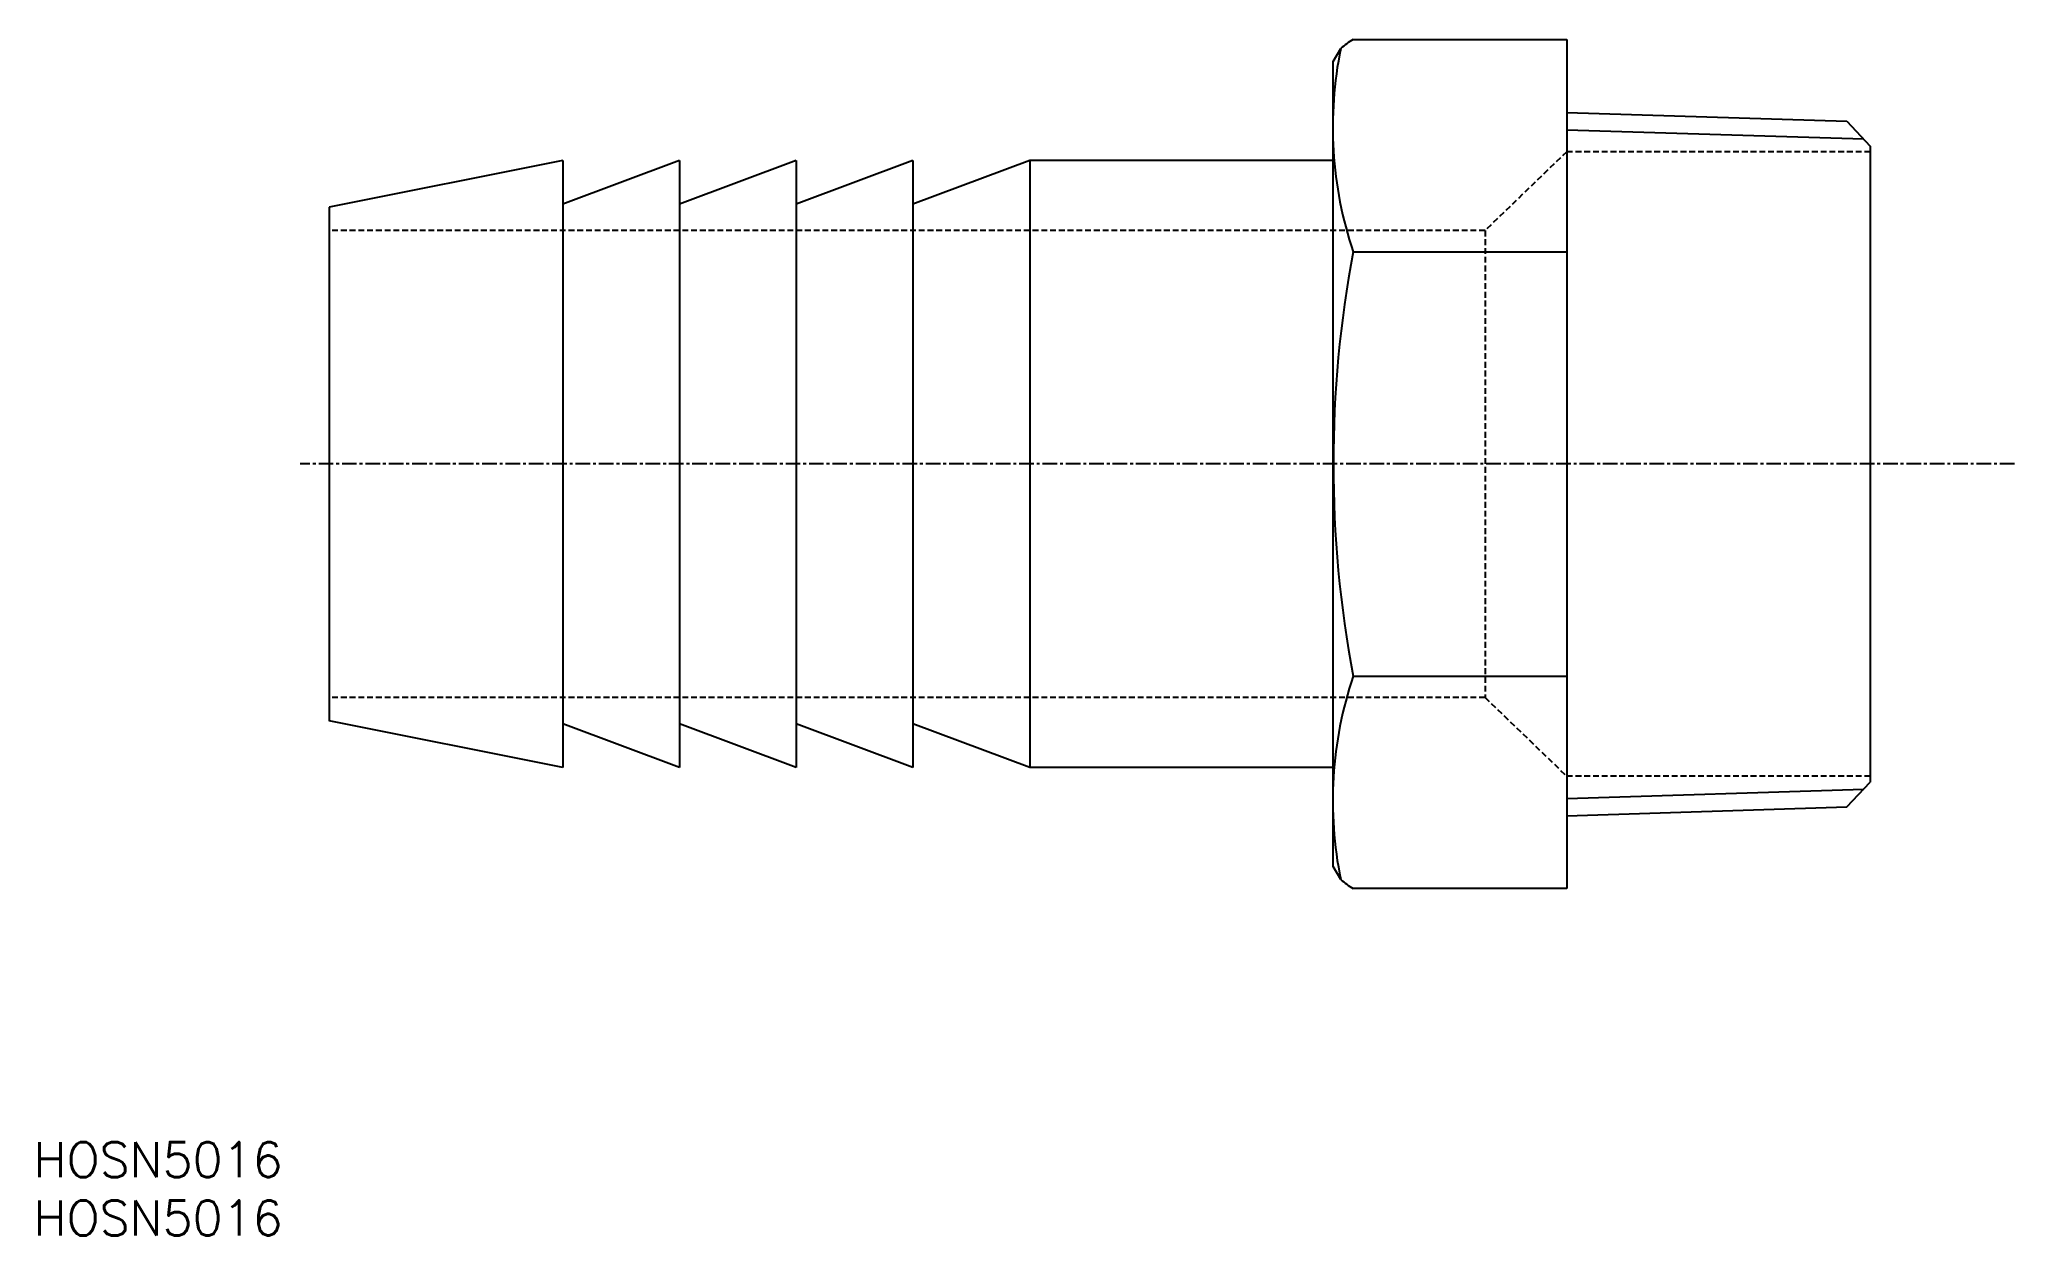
# Model space of a CAD drawing. Extents: x 1 to 170, y 0 to 102.
import ezdxf

# ---------------------------------------------------------------- set-up
doc = ezdxf.new("R2010")
doc.units = 0
doc.linetypes.add('CENTER', pattern=[2, 1.25, -0.25, 0.25, -0.25])
doc.linetypes.add('DASHED', pattern=[0.75, 0.5, -0.25])
doc.layers.get('0').update_dxf_attribs({"linetype": 'CONTINUOUS'})
doc.layers.add('CENTER', color=1, linetype='CENTER')
doc.styles.get("Standard").update_dxf_attribs({"font": 'txt.shx'})

# ---------------------------------------------------------------- blocks, each defined once
blk = doc.blocks.new('*U4')
at = {"color": 7, "linetype": 'CONTINUOUS'}
blk.add_text('HOSN5016', height=3, dxfattribs=at).set_placement((0, 0))
blk = doc.blocks.new('*U5')
at = {"color": 7, "linetype": 'CONTINUOUS'}
blk.add_text('HOSN5016', height=3, dxfattribs=at).set_placement((0, 5))

msp = doc.modelspace()

# ---------------------------------------------------------------- linework, layer by layer
for p, q in [((111.33, 100.58), (111.98, 101.69)), ((113.03, 102.47), (131.33, 102.47)), ((131.33, 102.47), (131.33, 29.72)), ((111.33, 31.61), (111.33, 100.58)), ((113.03, 84.28), (131.33, 84.28)), ((113.03, 47.91), (131.33, 47.91)), ((111.98, 30.5), (111.33, 31.61)), ((131.33, 29.72), (113.03, 29.72))]:
    msp.add_line(p, q)
at = {"color": 7, "linetype": 'CONTINUOUS'}
for p, q in [((131.33, 96.22), (155.33, 95.47)), ((155.33, 95.47), (157.33, 93.34)), ((157.33, 93.34), (157.33, 38.85)), ((45.33, 92.1), (25.33, 88.1)), ((45.33, 92.1), (45.33, 40.1)), ((55.33, 92.1), (45.33, 88.36)), ((55.33, 92.1), (55.33, 40.1)), ((65.33, 92.1), (55.33, 88.36)), ((65.33, 92.1), (65.33, 40.1)), ((75.33, 92.1), (65.33, 88.36)), ((85.33, 92.1), (75.33, 88.36)), ((75.33, 92.1), (75.33, 40.1)), ((85.33, 92.1), (85.33, 40.1)), ((111.33, 92.1), (85.33, 92.1)), ((25.33, 88.1), (25.33, 44.1)), ((45.33, 40.1), (25.33, 44.1)), ((55.33, 40.1), (45.33, 43.84)), ((65.33, 40.1), (55.33, 43.84)), ((75.33, 40.1), (65.33, 43.84)), ((85.33, 40.1), (75.33, 43.84)), ((111.33, 40.1), (85.33, 40.1)), ((155.33, 36.72), (157.33, 38.85)), ((131.33, 35.97), (155.33, 36.72))]:
    msp.add_line(p, q, dxfattribs=at)
at = {"color": 3, "linetype": 'CONTINUOUS'}
for p, q in [((131.33, 94.74), (156.77, 93.95)), ((131.33, 37.45), (156.77, 38.25))]:
    msp.add_line(p, q, dxfattribs=at)
at = {"color": 3, "linetype": 'DASHED'}
for p, q in [((131.33, 92.85), (124.33, 86.1)), ((157.33, 92.85), (131.33, 92.85)), ((124.33, 86.1), (25.33, 86.1)), ((124.33, 86.1), (124.33, 46.1)), ((124.33, 46.1), (25.33, 46.1)), ((124.33, 46.1), (131.33, 39.35)), ((157.33, 39.35), (131.33, 39.35))]:
    msp.add_line(p, q, dxfattribs=at)
for centre, radius, start, end in [((144.9, 94.96), 33.61, 168.4308, 198.5154), ((117.84, 94.81), 9.05, 122.0935, 130.3995), ((209.48, 66.1), 98.14, 169.3212, 190.6788), ((144.9, 37.24), 33.61, 161.4846, 191.5692), ((117.84, 37.39), 9.05, 229.6005, 237.9065)]:
    msp.add_arc(centre, radius, start, end)
at = {"layer": 'CENTER', "color": 1}
msp.add_line((169.68, 66.1), (22.83, 66.1), dxfattribs=at)

# ---------------------------------------------------------------- block references
at = {"color": 7, "linetype": 'CONTINUOUS'}
for name in ['*U5', '*U4']:
    msp.add_blockref(name, (0, 0), dxfattribs=at)

doc.saveas('drawing.dxf')
